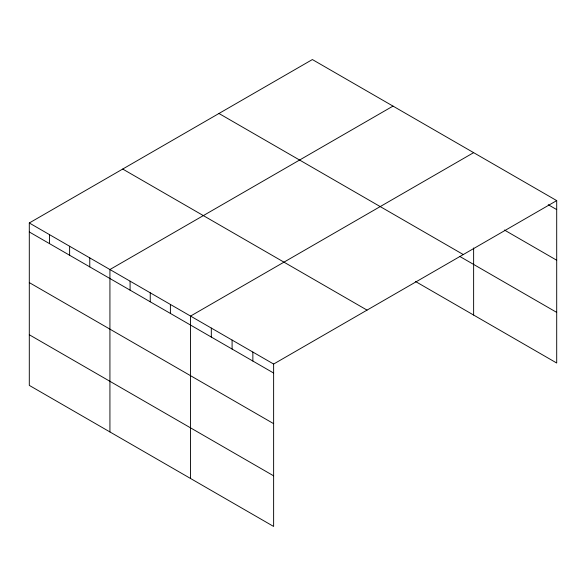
<?xml version="1.0" encoding="UTF-8"?>
<svg xmlns="http://www.w3.org/2000/svg" width="586" height="586" viewBox="0 0 586 586"><rect width="100%" height="100%" fill="white"/><g stroke="black" fill="none" stroke-linecap="round" stroke-linejoin="round"><path stroke-width="0.88" d="M556.7 200.61L312.375 59.552L29.3 222.98L29.3 385.39L273.625 526.448L273.625 364.045L556.7 200.61L556.7 363.02L415.489 281.485M393.001 106.103L109.926 269.531L109.926 431.941M473.627 152.653L190.553 316.081L190.553 478.491M548.24 204.712L556.7 209.598M504.4 230.027L556.7 260.228M218.959 113.486L463.284 254.544M459.673 256.375L556.7 312.389M122.716 169.054L367.041 310.111M29.3 222.98L273.625 364.045M29.3 231.968L273.625 373.033M29.3 282.599L273.625 423.656M29.3 334.76L273.625 475.825M473.627 247.959L473.627 315.056M252.859 352.054L252.859 361.042M232.093 340.063L232.093 349.051M211.319 328.072L211.319 337.06M170.394 304.442L170.394 313.437M150.243 292.81L150.243 301.797M130.085 281.17L130.085 290.158M89.768 257.899L89.768 266.886M69.617 246.259L69.617 255.247M49.458 234.62L49.458 243.608"/></g></svg>
